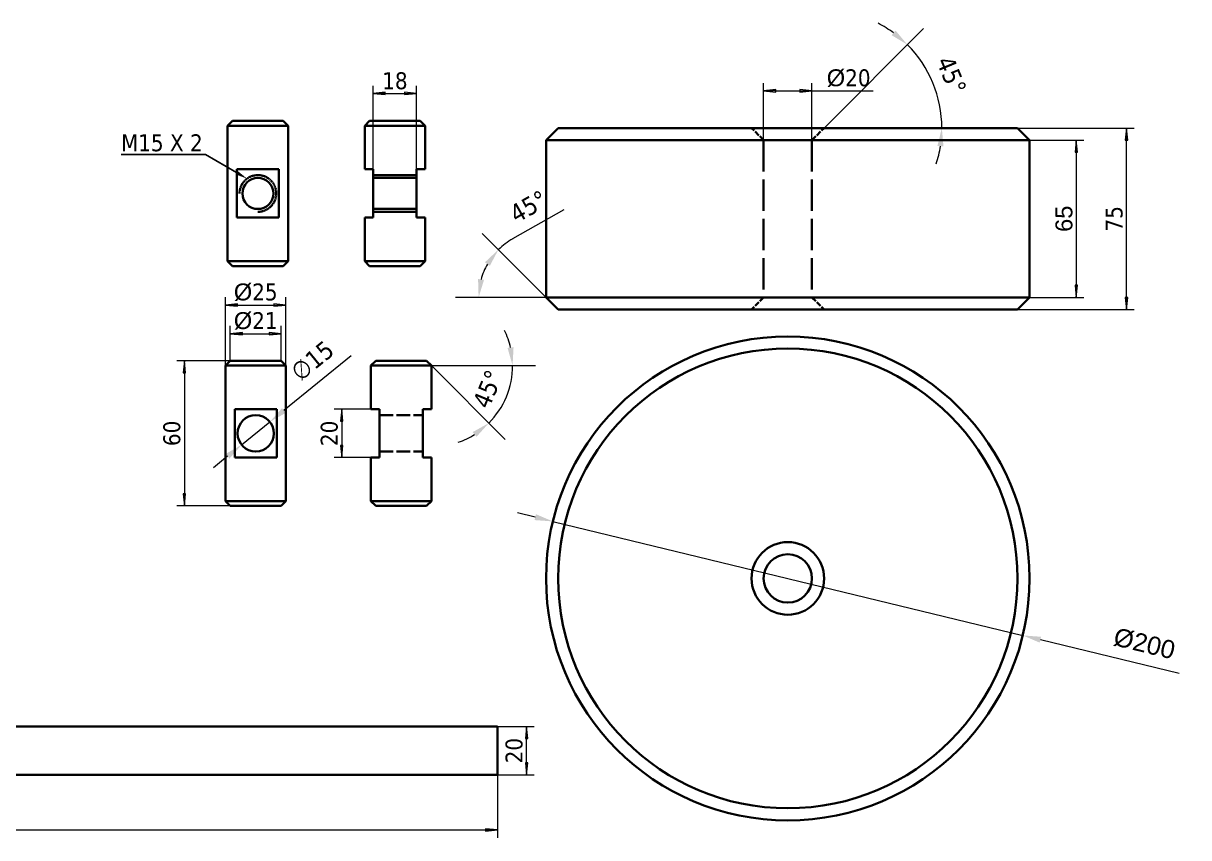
# Model space of a CAD drawing. Header units: millimetres. Extents: x -41 to 931, y 42 to 650.
# Drawn here: x 448.6 to 930.6, y 114.4 to 451 of the extents above; entities that cross this region are included whole.
import ezdxf
from ezdxf import colors
from ezdxf.entities.mleader import LeaderData, LeaderLine
from ezdxf.math import Vec2, Vec3

# ---------------------------------------------------------------- set-up
doc = ezdxf.new("R2010")
doc.units = ezdxf.units.MM
doc.header["$LTSCALE"] = 3
doc.linetypes.add('DASHED', pattern=[0.2068, 0.1655, -0.0413])
for name, color, linetype, lineweight in [('Dimension (ISO)', 7, 'Continuous', 20), ('Dimensions (ISO)', 7, 'Continuous', 20), ('Hidden (ISO)', 7, 'DASHED', 35), ('Visible (ISO)', 7, 'Continuous', 35)]:
    doc.layers.add(name, color=color, linetype=linetype, lineweight=lineweight)
doc.styles.add('Label Text (ISO)', font='tahoma.ttf')
doc.styles.add('Note Text (ISO)', font='tahoma.ttf')
doc.dimstyles.new('Default (ISO)', dxfattribs={"dimscale": 3, "dimtxt": 2.5, "dimasz": 2.5, "dimexe": 3.175, "dimexo": 0, "dimgap": 1.5, "dimtad": 1, "dimrnd": 1e-08, "dimtxsty": 'Note Text (ISO)', "dimcen": 0.09, "dimdle": 10, "dimclrd": 256, "dimclre": 256, "dimclrt": 256, "dimadec": 0, "dimazin": 0, "dimtfac": 1.001486, "dimtmove": 0, "dimatfit": 3, "dimfxl": 1, "dimtolj": 1, "dimtzin": 0, "dimlwd": -1, "dimlwe": -1, "dimarcsym": 0})
doc.dimstyles.new('Default (ISO)$0', dxfattribs={"dimtxt": 7, "dimasz": 5, "dimexe": 3.175, "dimexo": 0, "dimgap": 1.5, "dimtad": 1, "dimtxsty": 'Note Text (ISO)', "dimblk": 'Filled-1', "dimcen": 0.09, "dimclrd": 256, "dimclre": 256, "dimclrt": 256, "dimadec": 0, "dimazin": 0, "dimtfac": 1, "dimtofl": 0, "dimtmove": 0, "dimatfit": 3, "dimfxl": 1, "dimtolj": 1, "dimtzin": 0, "dimlwd": -1, "dimlwe": -1, "dimarcsym": 0})

# ---------------------------------------------------------------- blocks, each defined once
blk = doc.blocks.new('*D6')
at = {"layer": 'Defpoints', "color": 0, "transparency": 16777216}
for p in [(667.64, 245.1), (862.01, 197.98)]:
    blk.add_point(p, dxfattribs=at)
at = {"layer": 'Dimensions (ISO)', "transparency": 16777216}
for p, q in [((660.35, 246.87), (653.06, 248.63)), ((667.64, 245.1), (862.01, 197.98)), ((926.71, 182.29), (869.3, 196.21))]:
    blk.add_line(p, q, dxfattribs=at)
for points in [[(660.64, 248.08), (660.05, 245.65), (667.64, 245.1)], [(869.59, 197.42), (869, 194.99), (862.01, 197.98)]]:
    blk.add_solid(points, dxfattribs=at)
at = {"layer": 'Dimensions (ISO)', "transparency": 16777216, "insert": (912.34, 194.56), "char_height": 7.5, "width": 35.2864, "attachment_point": 5, "rotation": 346.3718, "style": 'Note Text (ISO)'}
blk.add_mtext('\\A1;{\\fArial|b0|i0|c0|p34;%%C200}', dxfattribs=at)
blk = doc.blocks.new('Filled-1')
at = {"color": 0}
for p, q in [((0, 0), (-1, 0.1)), ((-1, 0.1), (-1, -0.1)), ((-1, 0), (0, 0)), ((-1, -0.1), (0, 0))]:
    blk.add_line(p, q, dxfattribs=at)
at = {"color": 0, "flags": 128}
blk.add_lwpolyline([(-1, -0.1), (0, 0), (-1, 0.1), (-1, -0.1)], dxfattribs=at)
at = {"color": 0}
blk.add_solid([(-1, -0.1), (0, 0), (-1, 0.1), (-1, -0.1)], dxfattribs=at)
blk = doc.blocks.new('*D7')
at = {"layer": 'Defpoints', "color": 0, "transparency": 16777216}
for p in [(774.82, 423.06), (754.82, 402.69), (774.82, 402.69)]:
    blk.add_point(p, dxfattribs=at)
at = {"layer": 'Dimensions (ISO)', "linetype": 'Continuous', "transparency": 16777216}
for p, q in [((754.82, 402.69), (754.82, 426.23)), ((774.82, 402.69), (774.82, 426.23)), ((759.82, 423.06), (769.82, 423.06)), ((774.82, 423.06), (800.15, 423.06))]:
    blk.add_line(p, q, dxfattribs=at)
at = {"layer": 'Dimensions (ISO)', "transparency": 16777216, "xscale": 5, "yscale": 5, "zscale": 5, "rotation": 180}
blk.add_blockref('Filled-1', (754.82, 423.06), dxfattribs=at)
at = {"layer": 'Dimensions (ISO)', "transparency": 16777216, "xscale": 5, "yscale": 5, "zscale": 5}
blk.add_blockref('Filled-1', (774.82, 423.06), dxfattribs=at)
at = {"layer": 'Dimensions (ISO)', "transparency": 16777216, "insert": (789.99, 428.33), "char_height": 7, "attachment_point": 5, "style": 'Note Text (ISO)'}
blk.add_mtext('\\A1;{\\fArial|b0|i0|c0|p34;%%C}20', dxfattribs=at)
blk = doc.blocks.new('*D8')
at = {"layer": 'Defpoints', "color": 0, "transparency": 16777216}
for p in [(859.82, 407.69), (904.91, 407.69), (859.82, 332.69)]:
    blk.add_point(p, dxfattribs=at)
at = {"layer": 'Dimensions (ISO)', "linetype": 'Continuous', "transparency": 16777216}
for p, q in [((859.82, 407.69), (908.09, 407.69)), ((904.91, 337.69), (904.91, 402.69)), ((859.82, 332.69), (908.09, 332.69))]:
    blk.add_line(p, q, dxfattribs=at)
at = {"layer": 'Dimensions (ISO)', "transparency": 16777216, "xscale": 5, "yscale": 5, "zscale": 5}
for p, rotation in [((904.91, 407.69), 90), ((904.91, 332.69), 270)]:
    blk.add_blockref('Filled-1', p, dxfattribs=dict(at, rotation=rotation))
at = {"layer": 'Dimensions (ISO)', "transparency": 16777216, "insert": (899.84, 370.19), "char_height": 7, "width": 23.618, "attachment_point": 5, "rotation": 90, "style": 'Note Text (ISO)'}
blk.add_mtext('\\A1;75', dxfattribs=at)
blk = doc.blocks.new('*D9')
at = {"layer": 'Defpoints', "color": 0, "transparency": 16777216}
for p in [(864.82, 402.69), (864.82, 337.69), (884.16, 337.69)]:
    blk.add_point(p, dxfattribs=at)
at = {"layer": 'Dimensions (ISO)', "linetype": 'Continuous', "transparency": 16777216}
for p, q in [((864.82, 402.69), (887.34, 402.69)), ((884.16, 397.69), (884.16, 342.69)), ((864.82, 337.69), (887.34, 337.69))]:
    blk.add_line(p, q, dxfattribs=at)
at = {"layer": 'Dimensions (ISO)', "transparency": 16777216, "xscale": 5, "yscale": 5, "zscale": 5}
for p, rotation in [((884.16, 402.69), 90), ((884.16, 337.69), 270)]:
    blk.add_blockref('Filled-1', p, dxfattribs=dict(at, rotation=rotation))
at = {"layer": 'Dimensions (ISO)', "transparency": 16777216, "insert": (879.09, 370.19), "char_height": 7, "attachment_point": 5, "rotation": 90, "style": 'Note Text (ISO)'}
blk.add_mtext('\\A1;{\\fArial|b0|i0|c0|p34;65}', dxfattribs=at)
blk = doc.blocks.new('*D31')
at = {"layer": 'Defpoints', "color": 0, "transparency": 16777216}
for p in [(534.21, 311.49), (515.21, 251.49), (534.21, 251.49)]:
    blk.add_point(p, dxfattribs=at)
at = {"layer": 'Dimension (ISO)', "linetype": 'Continuous', "transparency": 16777216}
for p, q in [((534.21, 311.49), (512.03, 311.49)), ((515.21, 306.49), (515.21, 256.49)), ((534.21, 251.49), (512.03, 251.49))]:
    blk.add_line(p, q, dxfattribs=at)
at = {"layer": 'Dimension (ISO)', "transparency": 16777216, "xscale": 5, "yscale": 5, "zscale": 5}
for p, rotation in [((515.21, 311.49), 90), ((515.21, 251.49), 270)]:
    blk.add_blockref('Filled-1', p, dxfattribs=dict(at, rotation=rotation))
at = {"layer": 'Dimension (ISO)', "transparency": 16777216, "insert": (510.06, 281.49), "char_height": 7, "attachment_point": 5, "rotation": 90, "style": 'Note Text (ISO)'}
blk.add_mtext('\\A1;60', dxfattribs=at)
blk = doc.blocks.new('*D32')
at = {"layer": 'Defpoints', "color": 0, "transparency": 16777216}
for p in [(637.87, 344.91), (664.82, 337.69), (664.82, 337.69), (864.82, 337.69), (669.82, 332.69)]:
    blk.add_point(p, dxfattribs=at)
at = {"layer": 'Dimension (ISO)', "transparency": 16777216}
for p, q in [((651.06, 361.97), (672.29, 374)), ((664.82, 337.69), (638.36, 364.16)), ((664.82, 337.69), (627.39, 337.69))]:
    blk.add_line(p, q, dxfattribs=at)
for start, end in [(119.5537, 135), (150.4463, 164.5537)]:
    blk.add_arc((664.82, 337.69), 27.9, start, end, dxfattribs=at)
for points in [[(639.55, 352.21), (641.54, 350.7), (645.09, 357.42)], [(639.16, 344.96), (636.69, 345.29), (636.92, 337.69)]]:
    blk.add_solid(points, dxfattribs=at)
at = {"layer": 'Dimension (ISO)', "transparency": 16777216, "insert": (657.57, 375.23), "char_height": 7.5, "attachment_point": 5, "rotation": 29.5537, "style": 'Note Text (ISO)'}
blk.add_mtext('\\A1;45°', dxfattribs=at)
blk = doc.blocks.new('*D33')
at = {"layer": 'Defpoints', "color": 0, "transparency": 16777216}
for p in [(826.88, 420.3), (669.82, 407.69), (779.82, 407.69), (859.82, 407.69), (774.82, 402.69)]:
    blk.add_point(p, dxfattribs=at)
at = {"layer": 'Dimension (ISO)', "transparency": 16777216}
blk.add_line((779.82, 407.69), (821.01, 448.87), dxfattribs=at)
for start, end in [(53.8297, 62.6593), (0, 45), (342.3407, 351.1703)]:
    blk.add_arc((779.82, 407.69), 48.72, start, end, dxfattribs=at)
for points in [[(809.39, 447.97), (807.76, 446.07), (814.27, 442.14)], [(826.71, 400.31), (829.21, 400.12), (828.54, 407.69)]]:
    blk.add_solid(points, dxfattribs=at)
at = {"layer": 'Dimension (ISO)', "transparency": 16777216, "insert": (832.52, 429.52), "char_height": 7.5, "attachment_point": 5, "rotation": 292.5, "style": 'Note Text (ISO)'}
blk.add_mtext('\\A1;45°', dxfattribs=at)
blk = doc.blocks.new('*D34')
at = {"layer": 'Defpoints', "color": 0, "transparency": 16777216}
for p in [(557.21, 334.54), (532.21, 309.49), (557.21, 309.49)]:
    blk.add_point(p, dxfattribs=at)
at = {"layer": 'Dimension (ISO)', "linetype": 'Continuous', "transparency": 16777216}
for p, q in [((532.21, 309.49), (532.21, 337.72)), ((557.21, 309.49), (557.21, 337.72)), ((537.21, 334.54), (552.21, 334.54))]:
    blk.add_line(p, q, dxfattribs=at)
at = {"layer": 'Dimension (ISO)', "transparency": 16777216, "xscale": 5, "yscale": 5, "zscale": 5, "rotation": 180}
blk.add_blockref('Filled-1', (532.21, 334.54), dxfattribs=at)
at = {"layer": 'Dimension (ISO)', "transparency": 16777216, "xscale": 5, "yscale": 5, "zscale": 5}
blk.add_blockref('Filled-1', (557.21, 334.54), dxfattribs=at)
at = {"layer": 'Dimension (ISO)', "transparency": 16777216, "insert": (544.71, 339.81), "char_height": 7, "attachment_point": 5, "style": 'Note Text (ISO)'}
blk.add_mtext('\\A1;{\\fArial|b0|i0|c0|p34;%%C}25', dxfattribs=at)
blk = doc.blocks.new('*D35')
at = {"layer": 'Defpoints', "color": 0, "transparency": 16777216}
for p in [(555.21, 322.69), (534.21, 311.49), (555.21, 311.49)]:
    blk.add_point(p, dxfattribs=at)
at = {"layer": 'Dimension (ISO)', "linetype": 'Continuous', "transparency": 16777216}
for p, q in [((534.21, 311.49), (534.21, 325.87)), ((555.21, 311.49), (555.21, 325.87)), ((539.21, 322.69), (550.21, 322.69))]:
    blk.add_line(p, q, dxfattribs=at)
at = {"layer": 'Dimension (ISO)', "transparency": 16777216, "xscale": 5, "yscale": 5, "zscale": 5, "rotation": 180}
blk.add_blockref('Filled-1', (534.21, 322.69), dxfattribs=at)
at = {"layer": 'Dimension (ISO)', "transparency": 16777216, "xscale": 5, "yscale": 5, "zscale": 5}
blk.add_blockref('Filled-1', (555.21, 322.69), dxfattribs=at)
at = {"layer": 'Dimension (ISO)', "transparency": 16777216, "insert": (544.71, 327.96), "char_height": 7, "attachment_point": 5, "style": 'Note Text (ISO)'}
blk.add_mtext('\\A1;{\\fArial|b0|i0|c0|p34;%%C}21', dxfattribs=at)
blk = doc.blocks.new('*D36')
at = {"layer": 'Defpoints', "color": 0, "transparency": 16777216}
for p in [(592.37, 309.49), (615.37, 311.49), (617.37, 309.49), (617.37, 309.49), (646.47, 292.69)]:
    blk.add_point(p, dxfattribs=at)
at = {"layer": 'Dimension (ISO)', "transparency": 16777216}
for q in [(647.86, 279), (660.49, 309.49)]:
    blk.add_line((617.37, 309.49), q, dxfattribs=at)
for start, end in [(12.8161, 25.6322), (315, 360), (289.3678, 302.1839)]:
    blk.add_arc((617.37, 309.49), 33.6, start, end, dxfattribs=at)
for points in [[(651.37, 317.08), (648.89, 316.8), (650.97, 309.49)], [(634.49, 282.03), (636.05, 280.08), (641.13, 285.73)]]:
    blk.add_solid(points, dxfattribs=at)
at = {"layer": 'Dimension (ISO)', "transparency": 16777216, "insert": (640.72, 299.82), "char_height": 7.5, "attachment_point": 5, "rotation": 67.5, "style": 'Note Text (ISO)'}
blk.add_mtext('\\A1;45°', dxfattribs=at)
blk = doc.blocks.new('*D37')
at = {"layer": 'Defpoints', "color": 0, "transparency": 16777216}
for p in [(592.37, 291.49), (580.31, 271.49), (592.37, 271.49)]:
    blk.add_point(p, dxfattribs=at)
at = {"layer": 'Dimension (ISO)', "linetype": 'Continuous', "transparency": 16777216}
for p, q in [((592.37, 291.49), (577.14, 291.49)), ((580.31, 286.49), (580.31, 276.49)), ((592.37, 271.49), (577.14, 271.49))]:
    blk.add_line(p, q, dxfattribs=at)
at = {"layer": 'Dimension (ISO)', "transparency": 16777216, "xscale": 5, "yscale": 5, "zscale": 5}
for p, rotation in [((580.31, 291.49), 90), ((580.31, 271.49), 270)]:
    blk.add_blockref('Filled-1', p, dxfattribs=dict(at, rotation=rotation))
at = {"layer": 'Dimension (ISO)', "transparency": 16777216, "insert": (575.17, 281.49), "char_height": 7, "attachment_point": 5, "rotation": 90, "style": 'Note Text (ISO)'}
blk.add_mtext('\\A1;20', dxfattribs=at)
blk = doc.blocks.new('*D38')
at = {"layer": 'Defpoints', "color": 0, "transparency": 16777216}
for p in [(550.54, 286.22), (538.89, 276.76)]:
    blk.add_point(p, dxfattribs=at)
at = {"layer": 'Dimension (ISO)', "transparency": 16777216}
for p, q in [((584.18, 313.55), (556.36, 290.95)), ((538.89, 276.76), (550.54, 286.22)), ((533.07, 272.03), (527.25, 267.31))]:
    blk.add_line(p, q, dxfattribs=at)
for points in [[(555.57, 291.92), (557.15, 289.98), (550.54, 286.22)], [(532.28, 273), (533.86, 271.06), (538.89, 276.76)]]:
    blk.add_solid(points, dxfattribs=at)
at = {"layer": 'Dimension (ISO)', "transparency": 16777216, "insert": (568.15, 311.52), "char_height": 7.5, "attachment_point": 5, "rotation": 39.0829, "style": 'Note Text (ISO)'}
blk.add_mtext('\\A1;∅15', dxfattribs=at)
blk = doc.blocks.new('*D53')
at = {"layer": 'Defpoints', "color": 0, "transparency": 16777216}
for p in [(34.77, 140.36), (644.77, 140.36), (644.77, 117.56)]:
    blk.add_point(p, dxfattribs=at)
at = {"layer": 'Dimension (ISO)', "linetype": 'Continuous', "transparency": 16777216}
for p, q in [((34.77, 140.36), (34.77, 114.39)), ((644.77, 140.36), (644.77, 114.39)), ((39.77, 117.56), (639.77, 117.56))]:
    blk.add_line(p, q, dxfattribs=at)
at = {"layer": 'Dimension (ISO)', "transparency": 16777216, "xscale": 5, "yscale": 5, "zscale": 5, "rotation": 180}
blk.add_blockref('Filled-1', (34.77, 117.56), dxfattribs=at)
at = {"layer": 'Dimension (ISO)', "transparency": 16777216, "xscale": 5, "yscale": 5, "zscale": 5}
blk.add_blockref('Filled-1', (644.77, 117.56), dxfattribs=at)
at = {"layer": 'Dimension (ISO)', "transparency": 16777216, "insert": (339.77, 122.71), "char_height": 7, "attachment_point": 5, "style": 'Note Text (ISO)'}
blk.add_mtext('\\A1;610', dxfattribs=at)
blk = doc.blocks.new('*D54')
at = {"layer": 'Defpoints', "color": 0, "transparency": 16777216}
for p in [(644.77, 160.36), (656.76, 160.36), (644.77, 140.36)]:
    blk.add_point(p, dxfattribs=at)
at = {"layer": 'Dimension (ISO)', "linetype": 'Continuous', "transparency": 16777216}
for p, q in [((644.77, 160.36), (659.94, 160.36)), ((656.76, 145.36), (656.76, 155.36)), ((644.77, 140.36), (659.94, 140.36))]:
    blk.add_line(p, q, dxfattribs=at)
at = {"layer": 'Dimension (ISO)', "transparency": 16777216, "xscale": 5, "yscale": 5, "zscale": 5}
for p, rotation in [((656.76, 160.36), 90), ((656.76, 140.36), 270)]:
    blk.add_blockref('Filled-1', p, dxfattribs=dict(at, rotation=rotation))
at = {"layer": 'Dimension (ISO)', "transparency": 16777216, "insert": (651.62, 150.36), "char_height": 7, "attachment_point": 5, "rotation": 90, "style": 'Note Text (ISO)'}
blk.add_mtext('\\A1;20', dxfattribs=at)
blk = doc.blocks.new('*D61')
at = {"layer": 'Defpoints', "color": 0, "transparency": 16777216}
for p in [(611.29, 422.01), (593.29, 390.64), (611.29, 390.64)]:
    blk.add_point(p, dxfattribs=at)
at = {"layer": 'Dimension (ISO)', "linetype": 'Continuous', "transparency": 16777216}
for p, q in [((593.29, 390.64), (593.29, 425.18)), ((611.29, 390.64), (611.29, 425.18)), ((598.29, 422.01), (606.29, 422.01))]:
    blk.add_line(p, q, dxfattribs=at)
at = {"layer": 'Dimension (ISO)', "transparency": 16777216, "xscale": 5, "yscale": 5, "zscale": 5, "rotation": 180}
blk.add_blockref('Filled-1', (593.29, 422.01), dxfattribs=at)
at = {"layer": 'Dimension (ISO)', "transparency": 16777216, "xscale": 5, "yscale": 5, "zscale": 5}
blk.add_blockref('Filled-1', (611.29, 422.01), dxfattribs=at)
at = {"layer": 'Dimension (ISO)', "transparency": 16777216, "insert": (602.29, 427.17), "char_height": 7, "attachment_point": 5, "style": 'Note Text (ISO)'}
blk.add_mtext('\\A1;18', dxfattribs=at)

msp = doc.modelspace()

# ---------------------------------------------------------------- linework, layer by layer
at = {"layer": 'Hidden (ISO)', "ltscale": 4.487142}
for p, q in [((754.823, 402.692), (749.823, 407.692)), ((774.823, 402.692), (779.823, 407.692)), ((754.823, 337.692), (749.823, 332.692)), ((774.823, 337.692), (779.823, 332.692))]:
    msp.add_line(p, q, dxfattribs=at)
at = {"layer": 'Hidden (ISO)', "ltscale": 26.19278}
for p, q in [((754.823, 402.692), (754.823, 337.692)), ((774.823, 402.692), (774.823, 337.692))]:
    msp.add_line(p, q, dxfattribs=at)
at = {"layer": 'Hidden (ISO)'}
for p, q in [((593.292, 388.233), (611.292, 388.233)), ((593.292, 387.061), (611.292, 387.061)), ((593.292, 374.226), (611.292, 374.226)), ((593.292, 373.053), (611.292, 373.053))]:
    msp.add_line(p, q, dxfattribs=at)
at = {"layer": 'Hidden (ISO)', "ltscale": 11.422553}
for p, q in [((595.87, 288.991), (613.87, 288.991)), ((595.87, 273.991), (613.87, 273.991))]:
    msp.add_line(p, q, dxfattribs=at)
at = {"layer": 'Hidden (ISO)'}
msp.add_arc((545.606, 380.643), 7.59, 270, 180, dxfattribs=at)
at = {"layer": 'Visible (ISO)'}
for p, q in [((535.106, 410.643), (533.106, 408.643)), ((535.106, 410.643), (556.106, 410.643)), ((556.106, 410.643), (558.106, 408.643)), ((591.792, 410.643), (589.792, 408.643)), ((591.792, 410.643), (612.792, 410.643)), ((612.792, 410.643), (614.792, 408.643)), ((558.106, 408.643), (533.106, 408.643)), ((533.106, 352.643), (533.106, 408.643)), ((558.106, 352.643), (558.106, 408.643)), ((614.792, 408.643), (589.792, 408.643)), ((589.792, 390.643), (589.792, 408.643)), ((614.792, 390.643), (614.792, 408.643)), ((669.823, 407.692), (664.823, 402.692)), ((669.823, 407.692), (859.823, 407.692)), ((859.823, 407.692), (864.823, 402.692)), ((864.823, 402.692), (664.823, 402.692)), ((664.823, 337.692), (664.823, 402.692)), ((864.823, 337.692), (864.823, 402.692)), ((536.932, 370.643), (536.932, 390.643)), ((554.281, 390.643), (536.932, 390.643)), ((554.281, 390.643), (554.281, 370.643)), ((593.292, 390.643), (589.792, 390.643)), ((593.292, 390.643), (593.292, 370.643)), ((611.292, 370.643), (611.292, 390.643)), ((614.792, 390.643), (611.292, 390.643)), ((536.932, 370.643), (554.281, 370.643)), ((589.792, 370.643), (593.292, 370.643)), ((589.792, 352.643), (589.792, 370.643)), ((611.292, 370.643), (614.792, 370.643)), ((614.792, 352.643), (614.792, 370.643)), ((533.106, 352.643), (558.106, 352.643)), ((535.106, 350.643), (533.106, 352.643)), ((556.106, 350.643), (558.106, 352.643)), ((589.792, 352.643), (614.792, 352.643)), ((591.792, 350.643), (589.792, 352.643)), ((612.792, 350.643), (614.792, 352.643)), ((556.106, 350.643), (535.106, 350.643)), ((612.792, 350.643), (591.792, 350.643)), ((664.823, 337.692), (864.823, 337.692)), ((669.823, 332.692), (664.823, 337.692)), ((859.823, 332.692), (864.823, 337.692)), ((859.823, 332.692), (669.823, 332.692)), ((534.213, 311.491), (532.213, 309.491)), ((557.213, 309.491), (532.213, 309.491)), ((532.213, 253.491), (532.213, 309.491)), ((534.213, 311.491), (555.213, 311.491)), ((555.213, 311.491), (557.213, 309.491)), ((557.213, 253.491), (557.213, 309.491)), ((594.37, 311.491), (592.37, 309.491)), ((617.37, 309.491), (592.37, 309.491)), ((592.37, 291.491), (592.37, 309.491)), ((594.37, 311.491), (615.37, 311.491)), ((615.37, 311.491), (617.37, 309.491)), ((617.37, 291.491), (617.37, 309.491)), ((553.388, 291.491), (536.039, 291.491)), ((536.039, 271.491), (536.039, 291.491)), ((553.388, 291.491), (553.388, 271.491)), ((595.87, 291.491), (592.37, 291.491)), ((595.87, 291.491), (595.87, 271.491)), ((617.37, 291.491), (613.87, 291.491)), ((613.87, 271.491), (613.87, 291.491)), ((536.039, 271.491), (553.388, 271.491)), ((592.37, 271.491), (595.87, 271.491)), ((592.37, 253.491), (592.37, 271.491)), ((613.87, 271.491), (617.37, 271.491)), ((617.37, 253.491), (617.37, 271.491)), ((532.213, 253.491), (557.213, 253.491)), ((534.213, 251.491), (532.213, 253.491)), ((555.213, 251.491), (534.213, 251.491)), ((555.213, 251.491), (557.213, 253.491)), ((592.37, 253.491), (617.37, 253.491)), ((594.37, 251.491), (592.37, 253.491)), ((615.37, 251.491), (594.37, 251.491)), ((615.37, 251.491), (617.37, 253.491)), ((644.767, 160.365), (34.767, 160.365)), ((644.767, 160.365), (644.767, 140.365)), ((644.767, 140.365), (34.767, 140.365))]:
    msp.add_line(p, q, dxfattribs=at)
for centre, radius in [((545.606, 380.643), 6.418), ((764.823, 221.537), 100), ((764.823, 221.537), 95), ((544.713, 281.491), 7.5), ((764.823, 221.537), 15), ((764.823, 221.537), 10)]:
    msp.add_circle(centre, radius, dxfattribs=at)

# ---------------------------------------------------------------- dimensions: what is measured, and where the dimension line sits
at = {"layer": 'Dimension (ISO)'}
for base, line1, line2, picture, middle in [((826.879, 420.3), ((669.823, 407.692), (859.823, 407.692)), ((774.823, 402.692), (779.823, 407.692)), '*D33', (832.524, 429.521)), ((637.869, 344.914), ((664.823, 337.692), (864.823, 337.692)), ((669.823, 332.692), (664.823, 337.692)), '*D32', (657.567, 375.23)), ((646.468, 292.691), ((617.37, 309.491), (592.37, 309.491)), ((615.37, 311.491), (617.37, 309.491)), '*D36', (640.717, 299.82))]:
    dim = msp.add_angular_dim_2l(base=base, line1=line1, line2=line2, dimstyle='Default (ISO)', dxfattribs=at)
    dim.commit()
    dim.dimension.update_dxf_attribs({"geometry": picture, "text_midpoint": middle})
for base, p1, p2, picture, middle in [((611.292, 422.009), (593.292, 390.643), (611.292, 390.643), '*D61', (602.292, 427.169)), ((644.767, 117.563), (34.767, 140.365), (644.767, 140.365), '*D53', (339.767, 122.706))]:
    dim = msp.add_linear_dim(base=base, p1=p1, p2=p2, dimstyle='Default (ISO)$0', dxfattribs=at)
    dim.commit()
    dim.dimension.update_dxf_attribs({"geometry": picture, "text_midpoint": middle})
for base, p1, p2, picture, middle in [((557.213, 334.545), (532.213, 309.491), (557.213, 309.491), '*D34', (544.713, 339.814)), ((555.213, 322.694), (534.213, 311.491), (555.213, 311.491), '*D35', (544.713, 327.963))]:
    dim = msp.add_linear_dim(base=base, p1=p1, p2=p2, text='{\\fArial|b0|i0|c0|p34;%%C}<>', dimstyle='Default (ISO)$0', dxfattribs=at)
    dim.commit()
    dim.dimension.update_dxf_attribs({"geometry": picture, "text_midpoint": middle})
dim = msp.add_diameter_dim_2p(p1=(538.892, 276.762), p2=(550.535, 286.219), dimstyle='Default (ISO)', dxfattribs=at)
dim.commit()
dim.dimension.update_dxf_attribs({"geometry": '*D38', "text_midpoint": (573.53, 304.895), "dimtype": 163})
for base, p1, p2, picture, middle in [((515.207, 251.491), (534.213, 311.491), (534.213, 251.491), '*D31', (510.063, 281.491)), ((580.314, 271.491), (592.37, 291.491), (592.37, 271.491), '*D37', (575.168, 281.491)), ((656.761, 160.365), (644.767, 140.365), (644.767, 160.365), '*D54', (651.615, 150.365))]:
    dim = msp.add_linear_dim(base=base, p1=p1, p2=p2, angle=90, dimstyle='Default (ISO)$0', dxfattribs=at)
    dim.commit()
    dim.dimension.update_dxf_attribs({"geometry": picture, "text_midpoint": middle})
at = {"layer": 'Dimensions (ISO)'}
dim = msp.add_linear_dim(base=(774.823, 423.058), p1=(754.823, 402.692), p2=(774.823, 402.692), text='{\\fArial|b0|i0|c0|p34;%%C}20', dimstyle='Default (ISO)$0', dxfattribs=at)
dim.commit()
dim.dimension.update_dxf_attribs({"geometry": '*D7', "text_midpoint": (789.989, 428.328)})
for base, p1, p2, text, picture, middle in [((904.913, 407.692), (859.823, 332.692), (859.823, 407.692), '75', '*D8', (899.84, 370.192)), ((884.162, 337.692), (864.823, 402.692), (864.823, 337.692), '{\\fArial|b0|i0|c0|p34;65}', '*D9', (879.088, 370.192))]:
    dim = msp.add_linear_dim(base=base, p1=p1, p2=p2, angle=90, text=text, dimstyle='Default (ISO)$0', dxfattribs=at)
    dim.commit()
    dim.dimension.update_dxf_attribs({"geometry": picture, "text_midpoint": middle})
dim = msp.add_diameter_dim_2p(p1=(667.638, 245.099), p2=(862.007, 197.975), text='{\\fArial|b0|i0|c0|p34;%%C200}', dimstyle='Default (ISO)', dxfattribs=at)
dim.commit()
dim.dimension.update_dxf_attribs({"geometry": '*D6', "text_midpoint": (910.33, 186.26), "dimtype": 163})

# ---------------------------------------------------------------- leaders
at = {"layer": 'Dimension (ISO)'}
ml = msp.add_multileader_mtext('Standard', dxfattribs=at)
ml.set_content('M15 X 2', color=256, style='Label Text (ISO)')
ml.set_leader_properties()
ml.build(insert=Vec2(0, 0))
ml.multileader.update_dxf_attribs({"text_right_attachment_type": 6, "dogleg_length": 1, "arrow_head_size": 5})
ctx = ml.context
ctx.base_point, ctx.char_height, ctx.arrow_head_size, ctx.landing_gap_size, ctx.plane_origin = Vec3(489.04, 401.518), 7, 5, 0.09, Vec3(551.709, 385.156)
ctx.right_attachment, ctx.text_align_type = 6, 2
notes = []
notes.append((ctx, [(1, (1, 1, 0), (523.88, 396.691), (-1, 0), 1, [(0, [(541.12, 386.766)], 0, [])])]))
ctx.mtext.insert, ctx.mtext.alignment, ctx.mtext.flow_direction = Vec3(522.79, 405.091), 3, 5
for ctx, leaders in notes:
    for number, flags, end, landing, length, lines in leaders:
        leader = LeaderData()
        leader.index, (leader.has_last_leader_line, leader.has_dogleg_vector, leader.attachment_direction) = number, flags
        leader.last_leader_point, leader.dogleg_vector, leader.dogleg_length = Vec3(end), Vec3(landing), length
        for number, points, colour, breaks in lines:
            line = LeaderLine()
            line.index, line.vertices, line.color, line.breaks = number, Vec3.list(points), colors.encode_raw_color(colour), breaks
            leader.lines.append(line)
        ctx.leaders.append(leader)

doc.saveas('drawing.dxf')
